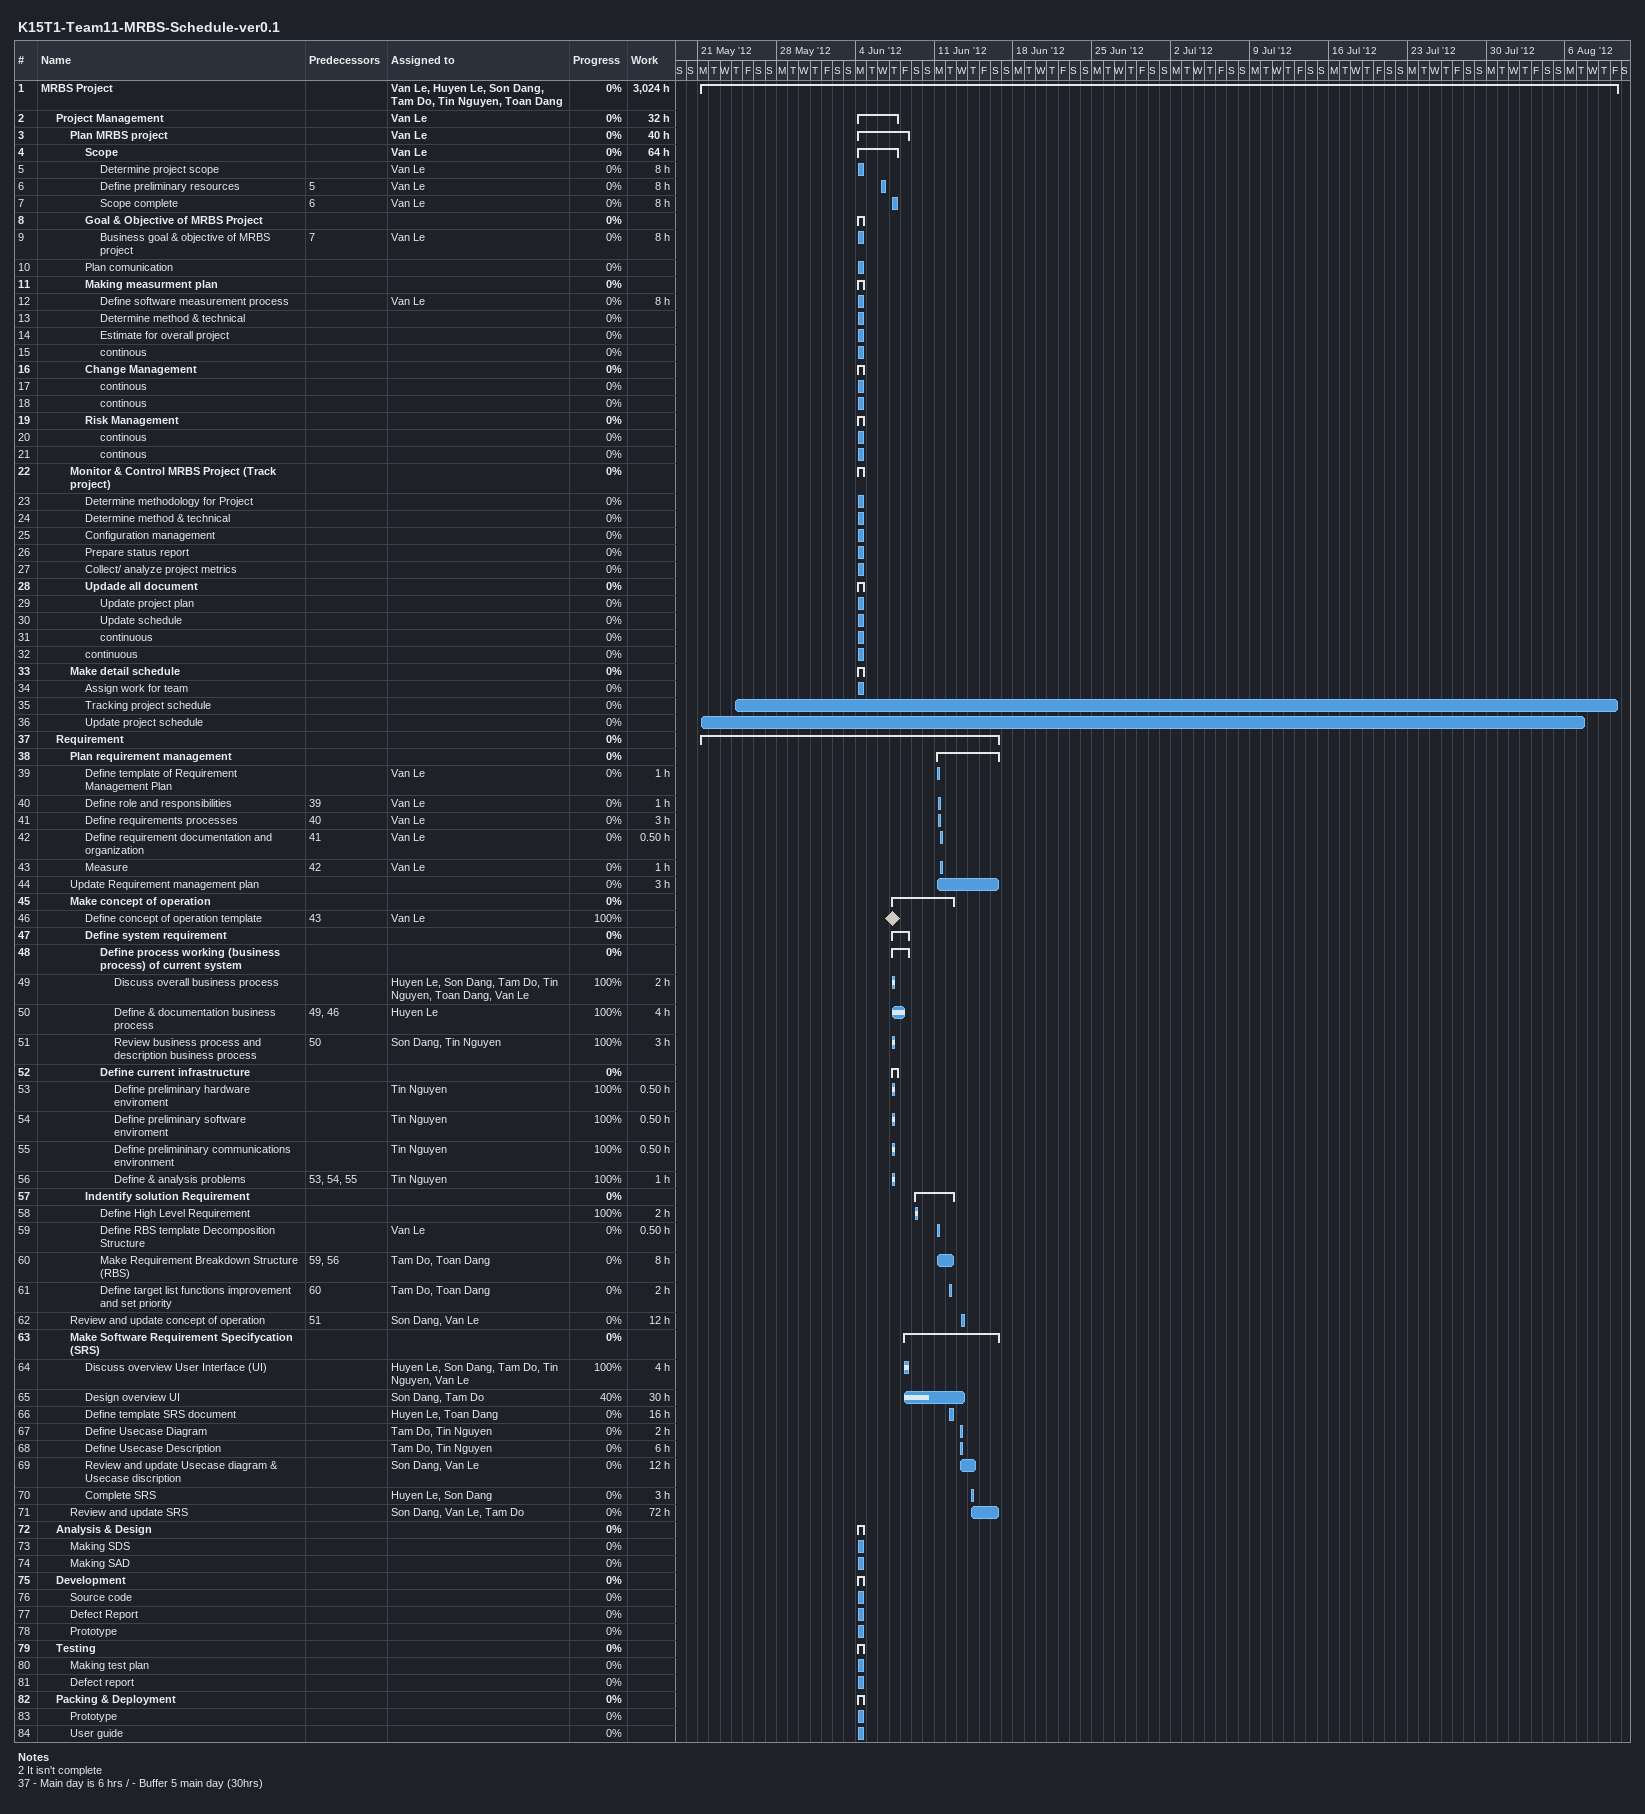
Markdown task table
K15T1-Team11-MRBS-Schedule-ver0.1

| ID | Level | Task | Start | Finish | Predecessors | Resources | % complete | Work (h) |
|---|---|---|---|---|---|---|---|---|
| 1 | 1 | **MRBS Project** | 2012-05-21 | 2012-08-10 |  | Van Le, Huyen Le, Son Dang, Tam Do, Tin Nguyen, Toan Dang | 0 | 3024 |
| 2 | 2 | **Project Management** | 2012-06-04 | 2012-06-07 |  | Van Le | 0 | 32 |
| 3 | 3 | **Plan MRBS project** | 2012-06-04 | 2012-06-08 |  | Van Le | 0 | 40 |
| 4 | 4 | **Scope** | 2012-06-04 | 2012-06-07 |  | Van Le | 0 | 64 |
| 5 | 5 | Determine project scope | 2012-06-04 | 2012-06-04 |  | Van Le | 0 | 8 |
| 6 | 5 | Define preliminary resources | 2012-06-06 | 2012-06-06 | 5 | Van Le | 0 | 8 |
| 7 | 5 | Scope complete | 2012-06-07 | 2012-06-07 | 6 | Van Le | 0 | 8 |
| 8 | 4 | **Goal & Objective of MRBS Project** | 2012-06-04 | 2012-06-04 |  |  | 0 |  |
| 9 | 5 | Business goal & objective of MRBS project | 2012-06-04 | 2012-06-04 | 7 | Van Le | 0 | 8 |
| 10 | 4 | Plan comunication | 2012-06-04 | 2012-06-04 |  |  | 0 |  |
| 11 | 4 | **Making measurment plan** | 2012-06-04 | 2012-06-04 |  |  | 0 |  |
| 12 | 5 | Define software measurement process | 2012-06-04 | 2012-06-04 |  | Van Le | 0 | 8 |
| 13 | 5 | Determine method & technical | 2012-06-04 | 2012-06-04 |  |  | 0 |  |
| 14 | 5 | Estimate for overall project | 2012-06-04 | 2012-06-04 |  |  | 0 |  |
| 15 | 5 | continous | 2012-06-04 | 2012-06-04 |  |  | 0 |  |
| 16 | 4 | **Change Management** | 2012-06-04 | 2012-06-04 |  |  | 0 |  |
| 17 | 5 | continous | 2012-06-04 | 2012-06-04 |  |  | 0 |  |
| 18 | 5 | continous | 2012-06-04 | 2012-06-04 |  |  | 0 |  |
| 19 | 4 | **Risk Management** | 2012-06-04 | 2012-06-04 |  |  | 0 |  |
| 20 | 5 | continous | 2012-06-04 | 2012-06-04 |  |  | 0 |  |
| 21 | 5 | continous | 2012-06-04 | 2012-06-04 |  |  | 0 |  |
| 22 | 3 | **Monitor & Control MRBS Project (Track project)** | 2012-06-04 | 2012-06-04 |  |  | 0 |  |
| 23 | 4 | Determine methodology for Project | 2012-06-04 | 2012-06-04 |  |  | 0 |  |
| 24 | 4 | Determine method & technical | 2012-06-04 | 2012-06-04 |  |  | 0 |  |
| 25 | 4 | Configuration management | 2012-06-04 | 2012-06-04 |  |  | 0 |  |
| 26 | 4 | Prepare status report | 2012-06-04 | 2012-06-04 |  |  | 0 |  |
| 27 | 4 | Collect/ analyze project metrics | 2012-06-04 | 2012-06-04 |  |  | 0 |  |
| 28 | 4 | **Updade all document** | 2012-06-04 | 2012-06-04 |  |  | 0 |  |
| 29 | 5 | Update project plan | 2012-06-04 | 2012-06-04 |  |  | 0 |  |
| 30 | 5 | Update schedule | 2012-06-04 | 2012-06-04 |  |  | 0 |  |
| 31 | 5 | continuous | 2012-06-04 | 2012-06-04 |  |  | 0 |  |
| 32 | 4 | continuous | 2012-06-04 | 2012-06-04 |  |  | 0 |  |
| 33 | 3 | **Make detail schedule** | 2012-06-04 | 2012-06-04 |  |  | 0 |  |
| 34 | 4 | Assign work for team | 2012-06-04 | 2012-06-04 |  |  | 0 |  |
| 35 | 4 | Tracking project schedule | 2012-05-24 | 2012-08-10 |  |  | 0 |  |
| 36 | 4 | Update project schedule | 2012-05-21 | 2012-08-07 |  |  | 0 |  |
| 37 | 2 | **Requirement** | 2012-05-21 | 2012-06-16 |  |  | 0 |  |
| 38 | 3 | **Plan requirement management** | 2012-06-11 | 2012-06-16 |  |  | 0 |  |
| 39 | 4 | Define template of Requirement Management Plan | 2012-06-11 | 2012-06-11 |  | Van Le | 0 | 1 |
| 40 | 4 | Define role and responsibilities | 2012-06-11 | 2012-06-11 | 39 | Van Le | 0 | 1 |
| 41 | 4 | Define requirements processes | 2012-06-11 | 2012-06-11 | 40 | Van Le | 0 | 3 |
| 42 | 4 | Define requirement documentation and organization | 2012-06-11 | 2012-06-11 | 41 | Van Le | 0 | 0.50 |
| 43 | 4 | Measure | 2012-06-11 | 2012-06-11 | 42 | Van Le | 0 | 1 |
| 44 | 3 | Update Requirement management plan | 2012-06-11 | 2012-06-16 |  |  | 0 | 3 |
| 45 | 3 | **Make concept of operation** | 2012-06-07 | 2012-06-12 |  |  | 0 |  |
| 46 | 4 | Define concept of operation template (milestone) | 2012-06-07 | 2012-06-07 | 43 | Van Le | 100 |  |
| 47 | 4 | **Define system requirement** | 2012-06-07 | 2012-06-08 |  |  | 0 |  |
| 48 | 5 | **Define process working (business process) of current system** | 2012-06-07 | 2012-06-08 |  |  | 0 |  |
| 49 | 6 | Discuss overall business process | 2012-06-07 | 2012-06-07 |  | Huyen Le, Son Dang, Tam Do, Tin Nguyen, Toan Dang, Van Le | 100 | 2 |
| 50 | 6 | Define & documentation business process | 2012-06-07 | 2012-06-08 | 49, 46 | Huyen Le | 100 | 4 |
| 51 | 6 | Review business process and description business process | 2012-06-07 | 2012-06-07 | 50 | Son Dang, Tin Nguyen | 100 | 3 |
| 52 | 5 | **Define current infrastructure** | 2012-06-07 | 2012-06-07 |  |  | 0 |  |
| 53 | 6 | Define preliminary hardware enviroment | 2012-06-07 | 2012-06-07 |  | Tin Nguyen | 100 | 0.50 |
| 54 | 6 | Define preliminary software enviroment | 2012-06-07 | 2012-06-07 |  | Tin Nguyen | 100 | 0.50 |
| 55 | 6 | Define prelimininary communications environment | 2012-06-07 | 2012-06-07 |  | Tin Nguyen | 100 | 0.50 |
| 56 | 6 | Define & analysis problems | 2012-06-07 | 2012-06-07 | 53, 54, 55 | Tin Nguyen | 100 | 1 |
| 57 | 4 | **Indentify solution Requirement** | 2012-06-09 | 2012-06-12 |  |  | 0 |  |
| 58 | 5 | Define High Level Requirement | 2012-06-09 | 2012-06-09 |  |  | 100 | 2 |
| 59 | 5 | Define RBS template Decomposition Structure | 2012-06-11 | 2012-06-11 |  | Van Le | 0 | 0.50 |
| 60 | 5 | Make Requirement Breakdown Structure (RBS) | 2012-06-11 | 2012-06-12 | 59, 56 | Tam Do, Toan Dang | 0 | 8 |
| 61 | 5 | Define target list functions improvement and set priority | 2012-06-12 | 2012-06-12 | 60 | Tam Do, Toan Dang | 0 | 2 |
| 62 | 3 | Review and update concept of operation | 2012-06-13 | 2012-06-13 | 51 | Son Dang, Van Le | 0 | 12 |
| 63 | 3 | **Make Software Requirement Specifycation (SRS)** | 2012-06-08 | 2012-06-16 |  |  | 0 |  |
| 64 | 4 | Discuss overview User Interface (UI) | 2012-06-08 | 2012-06-08 |  | Huyen Le, Son Dang, Tam Do, Tin Nguyen, Van Le | 100 | 4 |
| 65 | 4 | Design overview UI | 2012-06-08 | 2012-06-13 |  | Son Dang, Tam Do | 40 | 30 |
| 66 | 4 | Define template SRS document | 2012-06-12 | 2012-06-12 |  | Huyen Le, Toan Dang | 0 | 16 |
| 67 | 4 | Define Usecase Diagram | 2012-06-13 | 2012-06-13 |  | Tam Do, Tin Nguyen | 0 | 2 |
| 68 | 4 | Define Usecase Description | 2012-06-13 | 2012-06-13 |  | Tam Do, Tin Nguyen | 0 | 6 |
| 69 | 4 | Review and update Usecase diagram & Usecase discription | 2012-06-13 | 2012-06-14 |  | Son Dang, Van Le | 0 | 12 |
| 70 | 4 | Complete SRS | 2012-06-14 | 2012-06-14 |  | Huyen Le, Son Dang | 0 | 3 |
| 71 | 3 | Review and update SRS | 2012-06-14 | 2012-06-16 |  | Son Dang, Van Le, Tam Do | 0 | 72 |
| 72 | 2 | **Analysis & Design** | 2012-06-04 | 2012-06-04 |  |  | 0 |  |
| 73 | 3 | Making SDS | 2012-06-04 | 2012-06-04 |  |  | 0 |  |
| 74 | 3 | Making SAD | 2012-06-04 | 2012-06-04 |  |  | 0 |  |
| 75 | 2 | **Development** | 2012-06-04 | 2012-06-04 |  |  | 0 |  |
| 76 | 3 | Source code | 2012-06-04 | 2012-06-04 |  |  | 0 |  |
| 77 | 3 | Defect Report | 2012-06-04 | 2012-06-04 |  |  | 0 |  |
| 78 | 3 | Prototype | 2012-06-04 | 2012-06-04 |  |  | 0 |  |
| 79 | 2 | **Testing** | 2012-06-04 | 2012-06-04 |  |  | 0 |  |
| 80 | 3 | Making test plan | 2012-06-04 | 2012-06-04 |  |  | 0 |  |
| 81 | 3 | Defect report | 2012-06-04 | 2012-06-04 |  |  | 0 |  |
| 82 | 2 | **Packing & Deployment** | 2012-06-04 | 2012-06-04 |  |  | 0 |  |
| 83 | 3 | Prototype | 2012-06-04 | 2012-06-04 |  |  | 0 |  |
| 84 | 3 | User guide | 2012-06-04 | 2012-06-04 |  |  | 0 |  |

Notes
- 2: It isn't complete
- 37: - Main day is 6 hrs / - Buffer 5 main day (30hrs)
